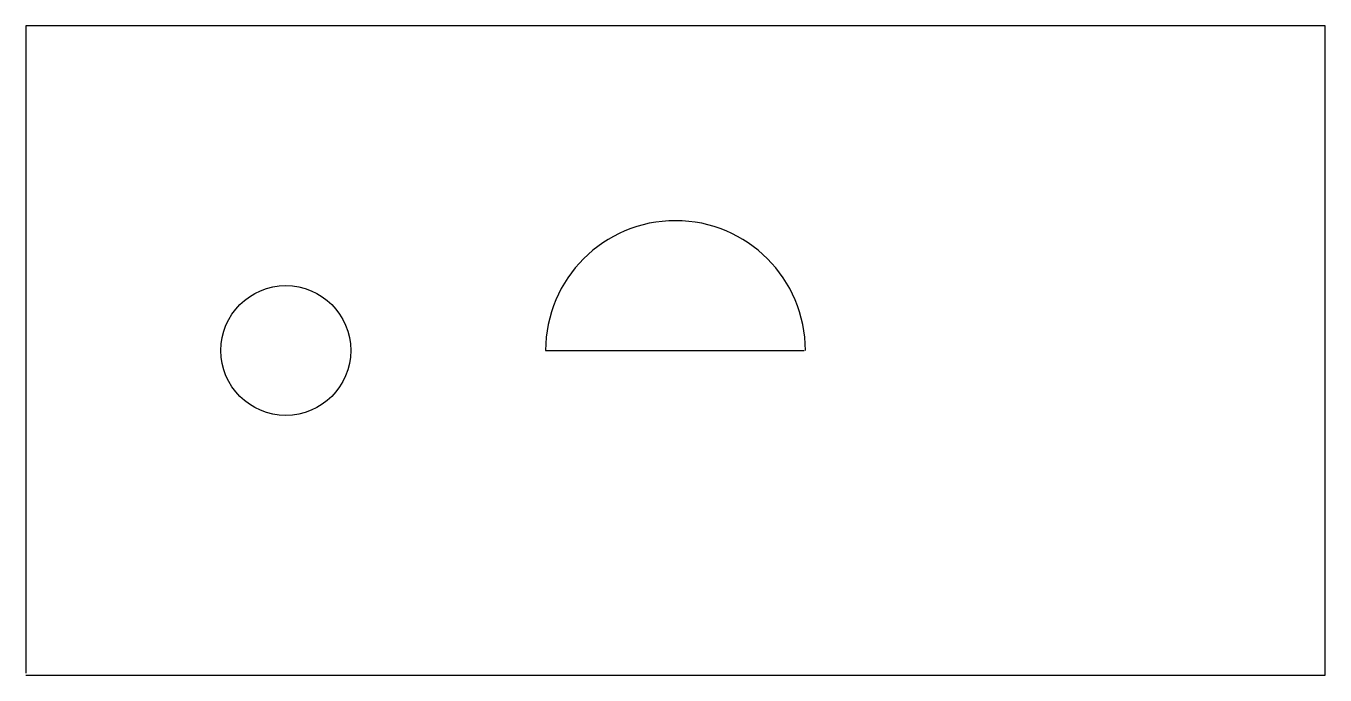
# Model space of a CAD drawing. Extents: x 0 to 100, y 0 to 50.
import ezdxf

# ---------------------------------------------------------------- set-up
doc = ezdxf.new("R2010")
doc.units = 0
doc.layers.get('0').update_dxf_attribs({"linetype": 'CONTINUOUS'})

msp = doc.modelspace()

# ---------------------------------------------------------------- linework, layer by layer
for p, q in [((100, 50), (0, 50)), ((0, 50), (0, 0.15)), ((100, 0), (100, 50)), ((40, 25), (59.9, 25)), ((0, 0), (100, 0))]:
    msp.add_line(p, q)
msp.add_circle((20, 25), 5)
msp.add_arc((50, 25), 10, 0, 180)

doc.saveas('drawing.dxf')
